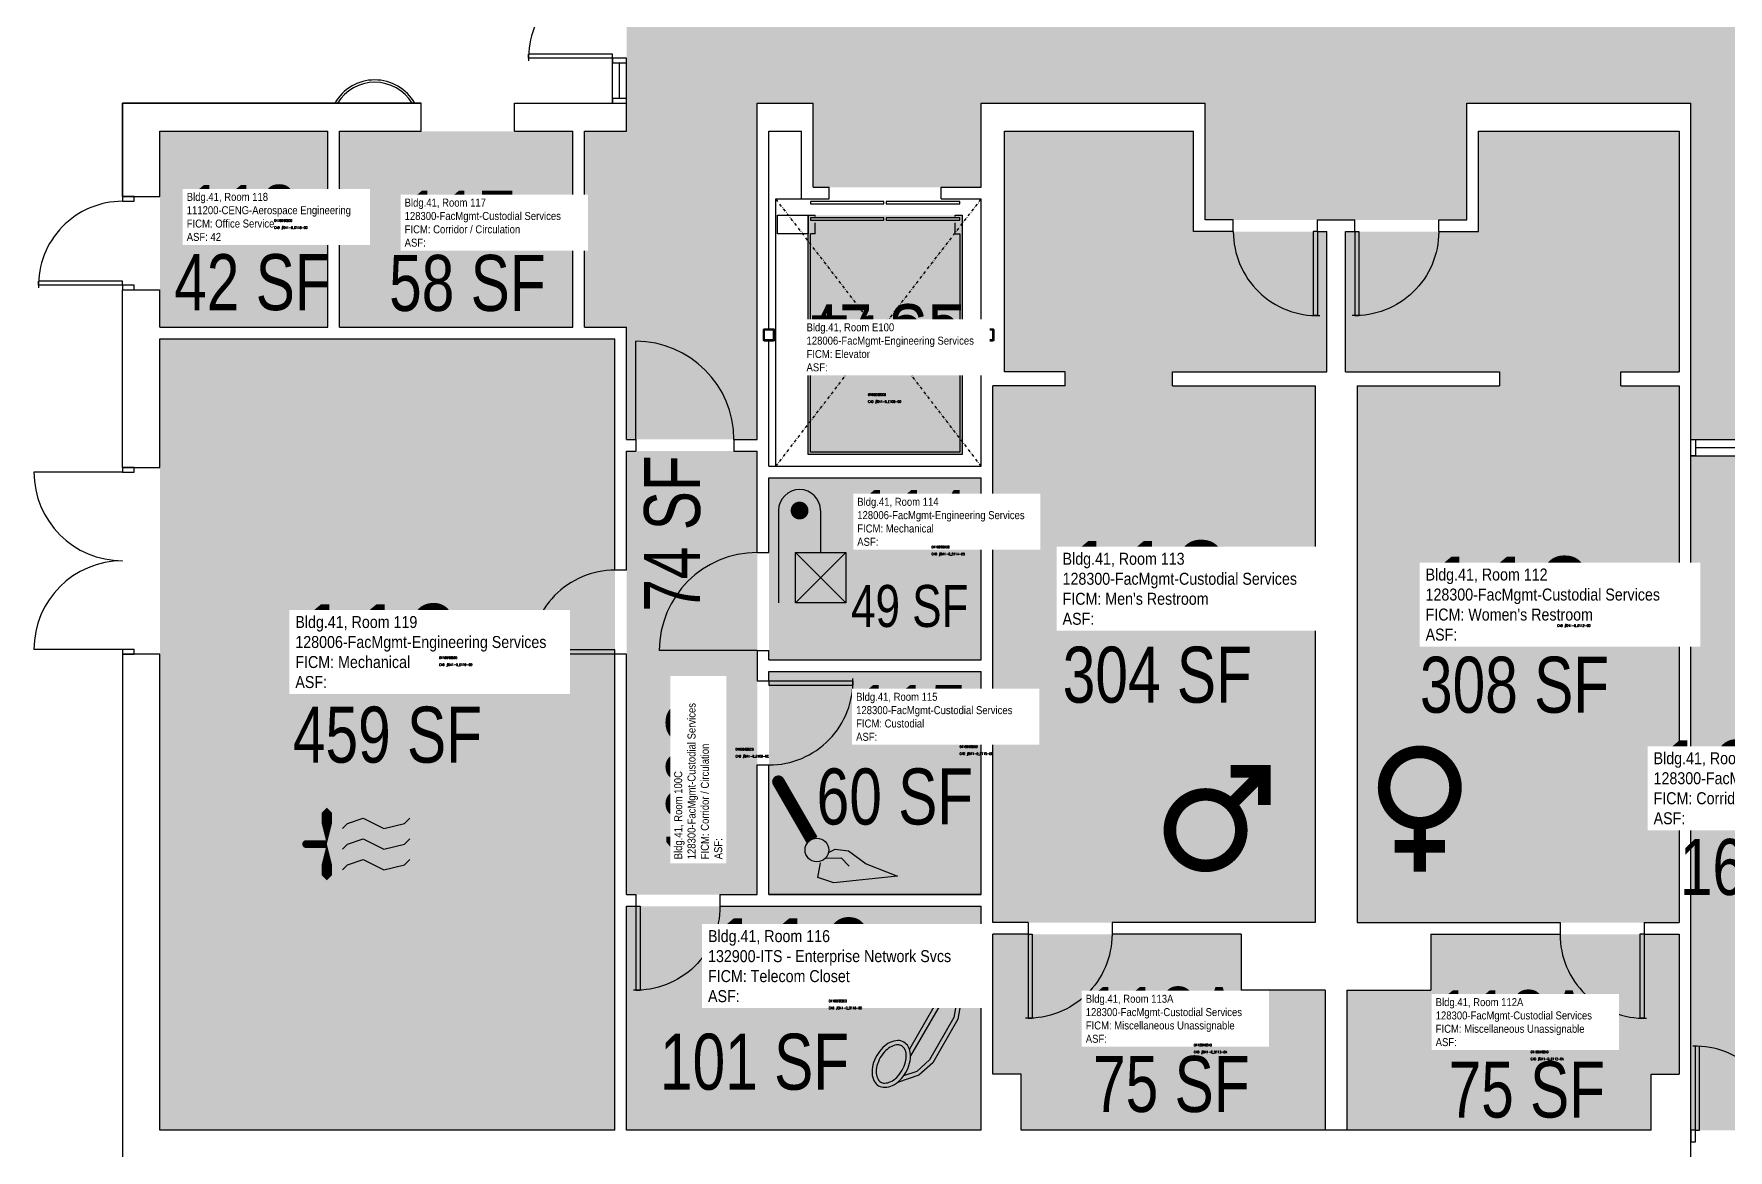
# Model space of a CAD drawing. Header units: inches. Extents: x -3087 to 2347, y -254 to 3466.
# Drawn here: x -2438 to -1712, y 2596 to 3074 of the extents above; entities that cross this region are included whole.
import ezdxf
from ezdxf.enums import TextEntityAlignment as Align

# ---------------------------------------------------------------- set-up
doc = ezdxf.new("R2010")
doc.units = ezdxf.units.IN
doc.header["$LTSCALE"] = 10
doc.header["$MEASUREMENT"] = 0
doc.linetypes.add('DASHDOT2', pattern=[0.5, 0.25, -0.125, 0, -0.125])
doc.layers.get('0').update_dxf_attribs({"linetype": 'CONTINUOUS'})
for name, color, linetype in [('A-DOOR', 2, 'CONTINUOUS'), ('A-FLOR', 3, 'CONTINUOUS'), ('A-GLAZ', 1, 'CONTINUOUS'), ('A-GLAZ-SILL', 2, 'CONTINUOUS'), ('A-IDEN-CNUM', 7, 'CONTINUOUS'), ('A-IDEN-ICON', 4, 'CONTINUOUS'), ('A-IDEN-RNUM', 7, 'CONTINUOUS'), ('A-IDEN-SNUM', 4, 'CONTINUOUS'), ('A-IDEN-VNUM', 4, 'CONTINUOUS'), ('A-WALL', 5, 'CONTINUOUS'), ('AREA-TEXT', 3, 'CONTINUOUS'), ('Rooms-Category-Color', 7, 'CONTINUOUS'), ('Rooms-College-Color', 7, 'CONTINUOUS'), ('Rooms-Department-Color', 7, 'CONTINUOUS'), ('Rooms-Division-Color', 7, 'CONTINUOUS'), ('Rooms-Information', 7, 'CONTINUOUS')]:
    doc.layers.add(name, color=color, linetype=linetype)
doc.styles.add('AREA', font='arial.ttf', dxfattribs={"height": 24})
doc.styles.add('ROOMSNUMBER', font='TXT.SHX', dxfattribs={"height": 1})
doc.styles.add('ROOMVNUMBER', font='arial.ttf', dxfattribs={"width": 0.85, "height": 30})

# ---------------------------------------------------------------- blocks, each defined once
blk = doc.blocks.new('CPWOMEN')
at = {"const_width": 0.015}
blk.add_lwpolyline([(-0.0375, 0, 1), (0.0475, 0, 1)], format="xyb", close=True, dxfattribs=at)
for points in [[(0.005, -0.04), (0.005, -0.1)], [(-0.025, -0.07), (0.035, -0.07)]]:
    blk.add_lwpolyline(points, dxfattribs=at)
blk = doc.blocks.new('CPMEN')
at = {"const_width": 0.015}
for points in [[(0.055, 0.01), (0.055, 0.05), (0.015, 0.05)], [(0.0151, 0.0101), (0.055, 0.05)]]:
    blk.add_lwpolyline(points, dxfattribs=at)
blk.add_lwpolyline([(-0.0575, -0.02, 1), (0.0275, -0.02, 1)], format="xyb", close=True, dxfattribs=at)
blk = doc.blocks.new('CPCUST')
for p, q in [((0.0297, -0.0341), (0.0376, -0.0302)), ((0.0376, -0.0302), (0.0533, -0.0324)), ((0.0533, -0.0324), (0.0745, -0.0479)), ((0.0171, -0.0639), (0.02, -0.0466)), ((0.0262, -0.0408), (0.0446, -0.0406)), ((0.0446, -0.0406), (0.0543, -0.0505)), ((0.0745, -0.0479), (0.1117, -0.0625)), ((0.0358, -0.0705), (0.0171, -0.0639)), ((0.1117, -0.0625), (0.0358, -0.0705))]:
    blk.add_line(p, q)
at = {"const_width": 0.015}
blk.add_lwpolyline([(-0.03, 0.05), (0.01, -0.0193)], dxfattribs=at)
at = {"const_width": 0.0075}
blk.add_lwpolyline([(-0.0332, 0.0481, 1), (-0.0268, 0.0519, 1)], format="xyb", close=True, dxfattribs=at)
blk.add_circle((0.0158, -0.0313), 0.0141)
blk = doc.blocks.new('CPPHONE')
for p, q in [((0.0096, 0.0252), (-0.0196, -0.0252)), ((0.0169, 0.0279), (-0.0182, -0.0329))]:
    blk.add_line(p, q)
for points in [[(0.0288, 0.0786, 0.139889), (0.0216, 0.0804, 0.107118), (0.0122, 0.0781, 0.079812), (0.0039, 0.0722, 0.067459), (-0.0035, 0.0626, 0.067459), (-0.008, 0.0515, 0.079812), (-0.009, 0.0413, 0.107118), (-0.0064, 0.032, 0.139889), (-0.0012, 0.0267, 0.139889), (0.0061, 0.0248, 0.107118), (0.0155, 0.0272, 0.079812), (0.0238, 0.0331, 0.067459), (0.0312, 0.0426, 0.067459), (0.0357, 0.0538, 0.079812), (0.0367, 0.0639, 0.107118), (0.034, 0.0732, 0.139889)], [(0.0263, 0.0743, 0.139889), (0.0218, 0.0754, 0.107118), (0.0144, 0.0736, 0.079812), (0.0074, 0.0686, 0.067459), (0.0008, 0.0601, 0.067459), (-0.0032, 0.0502, 0.079812), (-0.004, 0.0417, 0.107118), (-0.0019, 0.0344, 0.139889), (0.0013, 0.031, 0.139889), (0.0059, 0.0298, 0.107118), (0.0133, 0.0317, 0.079812), (0.0203, 0.0367, 0.067459), (0.0268, 0.0451, 0.067459), (0.0309, 0.055, 0.079812), (0.0317, 0.0636, 0.107118), (0.0296, 0.0709, 0.139889)], [(-0.0262, -0.0167, 0.139889), (-0.0334, -0.0148, 0.107118), (-0.0428, -0.0172, 0.079812), (-0.0511, -0.0231, 0.067459), (-0.0585, -0.0326, 0.067459), (-0.063, -0.0438, 0.079812), (-0.064, -0.0539, 0.107118), (-0.0614, -0.0632, 0.139889), (-0.0562, -0.0686, 0.139889), (-0.0489, -0.0704, 0.107118), (-0.0395, -0.0681, 0.079812), (-0.0312, -0.0622, 0.067459), (-0.0238, -0.0526, 0.067459), (-0.0193, -0.0415, 0.079812), (-0.0183, -0.0313, 0.107118), (-0.021, -0.022, 0.139889)], [(-0.0287, -0.021, 0.139889), (-0.0332, -0.0198, 0.107118), (-0.0406, -0.0217, 0.079812), (-0.0476, -0.0267, 0.067459), (-0.0542, -0.0351, 0.067459), (-0.0582, -0.045, 0.079812), (-0.059, -0.0536, 0.107118), (-0.0569, -0.0609, 0.139889), (-0.0537, -0.0643, 0.139889), (-0.0491, -0.0654, 0.107118), (-0.0417, -0.0636, 0.079812), (-0.0347, -0.0586, 0.067459), (-0.0282, -0.0501, 0.067459), (-0.0241, -0.0402, 0.079812), (-0.0233, -0.0317, 0.107118), (-0.0254, -0.0244, 0.139889)]]:
    blk.add_lwpolyline(points, format="xyb", close=True)
for points in [[(0.0364, 0.0572), (0.0417, 0.0308), (0.0382, 0.0108), (0.0082, -0.0411), (-0.0083, -0.0558), (-0.0338, -0.0645)], [(0.0334, 0.047), (0.0366, 0.0307), (0.0334, 0.0126), (0.0043, -0.0379), (-0.0109, -0.0514), (-0.0265, -0.0567)]]:
    blk.add_lwpolyline(points)
blk = doc.blocks.new('CPMECH')
for p, q in [((0.005, 0.025), (0.015, 0.035)), ((0.015, 0.035), (0.045, 0.045)), ((0.045, 0.045), (0.085, 0.025)), ((0.085, 0.025), (0.125, 0.035)), ((0.125, 0.035), (0.135, 0.045)), ((0.015, -0.005), (0.045, 0.005)), ((0.045, 0.005), (0.085, -0.015)), ((0.125, -0.005), (0.135, 0.005)), ((0.005, -0.015), (0.015, -0.005)), ((0.085, -0.015), (0.125, -0.005)), ((0.005, -0.055), (0.015, -0.045)), ((0.015, -0.045), (0.045, -0.035)), ((0.045, -0.035), (0.085, -0.055)), ((0.085, -0.055), (0.125, -0.045)), ((0.125, -0.045), (0.135, -0.035))]:
    blk.add_line(p, q)
for points in [[(-0.025, -0.005, 0, 0.02, 0), (-0.025, 0.035, 0.02, 0.02, 0), (-0.025, 0.055, 0.02, 0, 0), (-0.025, 0.065, 0, 0, 0)], [(-0.025, -0.005, 0, 0.02, 0), (-0.025, -0.045, 0.02, 0.02, 0), (-0.025, -0.065, 0.02, 0, 0), (-0.025, -0.075, 0, 0, 0)]]:
    blk.add_lwpolyline(points, format="xyseb")
at = {"const_width": 0.0075}
blk.add_lwpolyline([(-0.0682, -0.0069, 1), (-0.0618, -0.0031, 1)], format="xyb", close=True, dxfattribs=at)
at = {"const_width": 0.015}
blk.add_lwpolyline([(-0.025, -0.005), (-0.065, -0.005)], dxfattribs=at)
blk = doc.blocks.new('CPELEV')
at = {"color": 0, "linetype": 'ByBlock'}
for p, q in [((-0.035, 0.03), (-0.035, -0.08)), ((0.015, 0.03), (0.015, -0.02)), ((-0.015, -0.08), (-0.015, -0.02)), ((-0.015, -0.02), (0.045, -0.02)), ((-0.015, -0.08), (0.045, -0.02)), ((0.045, -0.08), (-0.015, -0.02)), ((0.045, -0.02), (0.045, -0.08)), ((0.045, -0.08), (-0.015, -0.08))]:
    blk.add_line(p, q, dxfattribs=at)
at = {"color": 0, "linetype": 'ByBlock', "const_width": 0.0106}
blk.add_lwpolyline([(-0.0153, 0.03, 1), (-0.0047, 0.03, 1)], format="xyb", close=True, dxfattribs=at)
at = {"color": 0, "linetype": 'ByBlock'}
blk.add_arc((-0.01, 0.03), 0.025, 0, 180, dxfattribs=at)

msp = doc.modelspace()

# ---------------------------------------------------------------- hatches: boundary and pattern name
at = {"layer": 'Rooms-Category-Color', "true_color": 0xadadad}
h = msp.add_hatch(color=253, dxfattribs=at)
edge = h.paths.add_edge_path()
edge.add_arc((-1655.29, 10436.7), 7302.78, 270.597753, 281.783161)
edge.add_line((-164, 3287.81), (-164, 3225.16))
edge.add_line((-164, 3225.16), (-447.59, 3178.78))
edge.add_line((-447.59, 3178.78), (-445.71, 3166.93))
edge.add_line((-445.71, 3166.93), (-439.78, 3167.87))
edge.add_line((-439.78, 3167.87), (-430.36, 3108.62))
edge.add_line((-430.36, 3108.62), (-376, 3117.22))
edge.add_line((-376, 3117.22), (-376, 3044))
edge.add_line((-376, 3044), (-896, 3044))
edge.add_line((-896, 3044), (-898, 2907))
edge.add_line((-898, 2907), (-968, 2900))
edge.add_line((-968, 2900), (-968, 3044))
edge.add_line((-968, 3044), (-1656, 3044))
edge.add_line((-1656, 3044), (-1656, 2900))
edge.add_line((-1656, 2900), (-1728, 2900))
edge.add_line((-1728, 2900), (-1728, 3044))
edge.add_line((-1728, 3044), (-1824, 3044))
edge.add_line((-1824, 3044), (-1824, 2994))
edge.add_line((-1824, 2994), (-1936, 2994))
edge.add_line((-1936, 2994), (-1936, 3044))
edge.add_line((-1936, 3044), (-2032, 3044))
edge.add_line((-2032, 3044), (-2032, 3008))
edge.add_line((-2032, 3008), (-2104, 3008))
edge.add_line((-2104, 3008), (-2104, 3044))
edge.add_line((-2104, 3044), (-2128, 3044))
edge.add_line((-2128, 3044), (-2128, 2900))
edge.add_line((-2128, 2900), (-2184, 2900))
edge.add_line((-2184, 2900), (-2184, 2948))
edge.add_line((-2184, 2948), (-2202, 2948))
edge.add_line((-2202, 2948), (-2202, 3032))
edge.add_line((-2202, 3032), (-2184, 3032))
edge.add_line((-2184, 3032), (-2184, 3044))
edge.add_line((-2184, 3044), (-2184, 3153.94))
edge.add_arc((-1648, 10345.98), 7211.99, 265.737819, 269.04686)
edge.add_arc((-1648, 10346.24), 7212.25, 269.04686, 270.547321)
at = {"layer": 'Rooms-Category-Color', "true_color": 0xfa9ba3}
msp.add_hatch(color=241, dxfattribs=at).paths.add_polyline_path([(-2384, 3032), (-2384, 2948), (-2312, 2948), (-2312, 3032)])
at = {"layer": 'Rooms-Category-Color', "true_color": 0xadadad}
for points in [[(-2307, 3032), (-2207, 3032), (-2207, 2948), (-2307, 2948)], [(-1888.99, 2693), (-2027, 2693), (-2027, 2923), (-1996, 2923), (-1996, 2929), (-2022, 2929), (-2022, 3032), (-1941, 3032), (-1941, 2989), (-1884, 2989), (-1884, 2929), (-1950, 2929), (-1950, 2923), (-1888.99, 2923)], [(-1871, 2693), (-1733, 2693), (-1733, 2923), (-1757.99, 2923), (-1757.99, 2929), (-1733, 2929), (-1733, 3032), (-1819, 3032), (-1819, 2989), (-1876, 2989), (-1876, 2929), (-1810, 2929), (-1810, 2923), (-1871, 2923)], [(-2106.25, 2893.5), (-2106.25, 2996), (-2040.25, 2996), (-2040.25, 2893.5)], [(-2384, 2943), (-2189, 2943), (-2189, 2604), (-2384, 2604)], [(-2184, 2895), (-2128, 2895), (-2128, 2705), (-2184, 2705)], [(-1728, 2893), (-1656, 2893), (-1656, 2664), (-1616, 2664), (-1616, 2604), (-1728, 2604)], [(-2123, 2883.5), (-2123, 2805.5), (-2032, 2805.5), (-2032, 2883.5)], [(-2123, 2800.5), (-2032, 2800.5), (-2032, 2705), (-2123, 2705)], [(-2184, 2700), (-2184, 2604), (-2032, 2604), (-2032, 2700)], [(-2027, 2688), (-2027, 2628), (-2014.99, 2628), (-2014.99, 2604), (-1884.62, 2604), (-1884.62, 2664), (-1920.62, 2664), (-1920.62, 2688)], [(-1839.37, 2688), (-1839.37, 2664), (-1875.37, 2664), (-1875.37, 2604), (-1745, 2604), (-1745, 2628), (-1733, 2628), (-1733, 2688)]]:
    msp.add_hatch(color=253, dxfattribs=at).paths.add_polyline_path(points)
at = {"layer": 'Rooms-College-Color', "true_color": 0xadadad}
h = msp.add_hatch(color=253, dxfattribs=at)
edge = h.paths.add_edge_path()
edge.add_arc((-1655.29, 10436.7), 7302.78, 270.597753, 281.783161)
edge.add_line((-164, 3287.81), (-164, 3225.16))
edge.add_line((-164, 3225.16), (-447.59, 3178.78))
edge.add_line((-447.59, 3178.78), (-445.71, 3166.93))
edge.add_line((-445.71, 3166.93), (-439.78, 3167.87))
edge.add_line((-439.78, 3167.87), (-430.36, 3108.62))
edge.add_line((-430.36, 3108.62), (-376, 3117.22))
edge.add_line((-376, 3117.22), (-376, 3044))
edge.add_line((-376, 3044), (-896, 3044))
edge.add_line((-896, 3044), (-898, 2907))
edge.add_line((-898, 2907), (-968, 2900))
edge.add_line((-968, 2900), (-968, 3044))
edge.add_line((-968, 3044), (-1656, 3044))
edge.add_line((-1656, 3044), (-1656, 2900))
edge.add_line((-1656, 2900), (-1728, 2900))
edge.add_line((-1728, 2900), (-1728, 3044))
edge.add_line((-1728, 3044), (-1824, 3044))
edge.add_line((-1824, 3044), (-1824, 2994))
edge.add_line((-1824, 2994), (-1936, 2994))
edge.add_line((-1936, 2994), (-1936, 3044))
edge.add_line((-1936, 3044), (-2032, 3044))
edge.add_line((-2032, 3044), (-2032, 3008))
edge.add_line((-2032, 3008), (-2104, 3008))
edge.add_line((-2104, 3008), (-2104, 3044))
edge.add_line((-2104, 3044), (-2128, 3044))
edge.add_line((-2128, 3044), (-2128, 2900))
edge.add_line((-2128, 2900), (-2184, 2900))
edge.add_line((-2184, 2900), (-2184, 2948))
edge.add_line((-2184, 2948), (-2202, 2948))
edge.add_line((-2202, 2948), (-2202, 3032))
edge.add_line((-2202, 3032), (-2184, 3032))
edge.add_line((-2184, 3032), (-2184, 3044))
edge.add_line((-2184, 3044), (-2184, 3153.94))
edge.add_arc((-1648, 10345.98), 7211.99, 265.737819, 269.04686)
edge.add_arc((-1648, 10346.24), 7212.25, 269.04686, 270.547321)
at = {"layer": 'Rooms-College-Color', "true_color": 0x99d7b2}
msp.add_hatch(color=253, dxfattribs=at).paths.add_polyline_path([(-2384, 3032), (-2384, 2948), (-2312, 2948), (-2312, 3032)])
at = {"layer": 'Rooms-College-Color', "true_color": 0xadadad}
for points in [[(-2307, 3032), (-2207, 3032), (-2207, 2948), (-2307, 2948)], [(-1888.99, 2693), (-2027, 2693), (-2027, 2923), (-1996, 2923), (-1996, 2929), (-2022, 2929), (-2022, 3032), (-1941, 3032), (-1941, 2989), (-1884, 2989), (-1884, 2929), (-1950, 2929), (-1950, 2923), (-1888.99, 2923)], [(-1871, 2693), (-1733, 2693), (-1733, 2923), (-1757.99, 2923), (-1757.99, 2929), (-1733, 2929), (-1733, 3032), (-1819, 3032), (-1819, 2989), (-1876, 2989), (-1876, 2929), (-1810, 2929), (-1810, 2923), (-1871, 2923)], [(-2106.25, 2893.5), (-2106.25, 2996), (-2040.25, 2996), (-2040.25, 2893.5)], [(-2384, 2943), (-2189, 2943), (-2189, 2604), (-2384, 2604)], [(-2184, 2895), (-2128, 2895), (-2128, 2705), (-2184, 2705)], [(-1728, 2893), (-1656, 2893), (-1656, 2664), (-1616, 2664), (-1616, 2604), (-1728, 2604)], [(-2123, 2883.5), (-2123, 2805.5), (-2032, 2805.5), (-2032, 2883.5)], [(-2123, 2800.5), (-2032, 2800.5), (-2032, 2705), (-2123, 2705)], [(-2184, 2700), (-2184, 2604), (-2032, 2604), (-2032, 2700)], [(-2027, 2688), (-2027, 2628), (-2014.99, 2628), (-2014.99, 2604), (-1884.62, 2604), (-1884.62, 2664), (-1920.62, 2664), (-1920.62, 2688)], [(-1839.37, 2688), (-1839.37, 2664), (-1875.37, 2664), (-1875.37, 2604), (-1745, 2604), (-1745, 2628), (-1733, 2628), (-1733, 2688)]]:
    msp.add_hatch(color=253, dxfattribs=at).paths.add_polyline_path(points)
at = {"layer": 'Rooms-Department-Color', "true_color": 0xacacac}
h = msp.add_hatch(color=253, dxfattribs=at)
edge = h.paths.add_edge_path()
edge.add_arc((-1655.29, 10436.7), 7302.78, 270.597753, 281.783161)
edge.add_line((-164, 3287.81), (-164, 3225.16))
edge.add_line((-164, 3225.16), (-447.59, 3178.78))
edge.add_line((-447.59, 3178.78), (-445.71, 3166.93))
edge.add_line((-445.71, 3166.93), (-439.78, 3167.87))
edge.add_line((-439.78, 3167.87), (-430.36, 3108.62))
edge.add_line((-430.36, 3108.62), (-376, 3117.22))
edge.add_line((-376, 3117.22), (-376, 3044))
edge.add_line((-376, 3044), (-896, 3044))
edge.add_line((-896, 3044), (-898, 2907))
edge.add_line((-898, 2907), (-968, 2900))
edge.add_line((-968, 2900), (-968, 3044))
edge.add_line((-968, 3044), (-1656, 3044))
edge.add_line((-1656, 3044), (-1656, 2900))
edge.add_line((-1656, 2900), (-1728, 2900))
edge.add_line((-1728, 2900), (-1728, 3044))
edge.add_line((-1728, 3044), (-1824, 3044))
edge.add_line((-1824, 3044), (-1824, 2994))
edge.add_line((-1824, 2994), (-1936, 2994))
edge.add_line((-1936, 2994), (-1936, 3044))
edge.add_line((-1936, 3044), (-2032, 3044))
edge.add_line((-2032, 3044), (-2032, 3008))
edge.add_line((-2032, 3008), (-2104, 3008))
edge.add_line((-2104, 3008), (-2104, 3044))
edge.add_line((-2104, 3044), (-2128, 3044))
edge.add_line((-2128, 3044), (-2128, 2900))
edge.add_line((-2128, 2900), (-2184, 2900))
edge.add_line((-2184, 2900), (-2184, 2948))
edge.add_line((-2184, 2948), (-2202, 2948))
edge.add_line((-2202, 2948), (-2202, 3032))
edge.add_line((-2202, 3032), (-2184, 3032))
edge.add_line((-2184, 3032), (-2184, 3044))
edge.add_line((-2184, 3044), (-2184, 3153.94))
edge.add_arc((-1648, 10345.98), 7211.99, 265.737819, 269.04686)
edge.add_arc((-1648, 10346.24), 7212.25, 269.04686, 270.547321)
at = {"layer": 'Rooms-Department-Color', "true_color": 0x99d7b2}
msp.add_hatch(color=253, dxfattribs=at).paths.add_polyline_path([(-2384, 3032), (-2384, 2948), (-2312, 2948), (-2312, 3032)])
at = {"layer": 'Rooms-Department-Color', "true_color": 0xacacac}
for points in [[(-2307, 3032), (-2207, 3032), (-2207, 2948), (-2307, 2948)], [(-1888.99, 2693), (-2027, 2693), (-2027, 2923), (-1996, 2923), (-1996, 2929), (-2022, 2929), (-2022, 3032), (-1941, 3032), (-1941, 2989), (-1884, 2989), (-1884, 2929), (-1950, 2929), (-1950, 2923), (-1888.99, 2923)], [(-1871, 2693), (-1733, 2693), (-1733, 2923), (-1757.99, 2923), (-1757.99, 2929), (-1733, 2929), (-1733, 3032), (-1819, 3032), (-1819, 2989), (-1876, 2989), (-1876, 2929), (-1810, 2929), (-1810, 2923), (-1871, 2923)], [(-2106.25, 2893.5), (-2106.25, 2996), (-2040.25, 2996), (-2040.25, 2893.5)], [(-2384, 2943), (-2189, 2943), (-2189, 2604), (-2384, 2604)], [(-2184, 2895), (-2128, 2895), (-2128, 2705), (-2184, 2705)], [(-1728, 2893), (-1656, 2893), (-1656, 2664), (-1616, 2664), (-1616, 2604), (-1728, 2604)], [(-2123, 2883.5), (-2123, 2805.5), (-2032, 2805.5), (-2032, 2883.5)], [(-2123, 2800.5), (-2032, 2800.5), (-2032, 2705), (-2123, 2705)], [(-2184, 2700), (-2184, 2604), (-2032, 2604), (-2032, 2700)], [(-2027, 2688), (-2027, 2628), (-2014.99, 2628), (-2014.99, 2604), (-1884.62, 2604), (-1884.62, 2664), (-1920.62, 2664), (-1920.62, 2688)], [(-1839.37, 2688), (-1839.37, 2664), (-1875.37, 2664), (-1875.37, 2604), (-1745, 2604), (-1745, 2628), (-1733, 2628), (-1733, 2688)]]:
    msp.add_hatch(color=253, dxfattribs=at).paths.add_polyline_path(points)
at = {"layer": 'Rooms-Division-Color', "true_color": 0xadadad}
h = msp.add_hatch(color=253, dxfattribs=at)
edge = h.paths.add_edge_path()
edge.add_arc((-1655.29, 10436.7), 7302.78, 270.597753, 281.783161)
edge.add_line((-164, 3287.81), (-164, 3225.16))
edge.add_line((-164, 3225.16), (-447.59, 3178.78))
edge.add_line((-447.59, 3178.78), (-445.71, 3166.93))
edge.add_line((-445.71, 3166.93), (-439.78, 3167.87))
edge.add_line((-439.78, 3167.87), (-430.36, 3108.62))
edge.add_line((-430.36, 3108.62), (-376, 3117.22))
edge.add_line((-376, 3117.22), (-376, 3044))
edge.add_line((-376, 3044), (-896, 3044))
edge.add_line((-896, 3044), (-898, 2907))
edge.add_line((-898, 2907), (-968, 2900))
edge.add_line((-968, 2900), (-968, 3044))
edge.add_line((-968, 3044), (-1656, 3044))
edge.add_line((-1656, 3044), (-1656, 2900))
edge.add_line((-1656, 2900), (-1728, 2900))
edge.add_line((-1728, 2900), (-1728, 3044))
edge.add_line((-1728, 3044), (-1824, 3044))
edge.add_line((-1824, 3044), (-1824, 2994))
edge.add_line((-1824, 2994), (-1936, 2994))
edge.add_line((-1936, 2994), (-1936, 3044))
edge.add_line((-1936, 3044), (-2032, 3044))
edge.add_line((-2032, 3044), (-2032, 3008))
edge.add_line((-2032, 3008), (-2104, 3008))
edge.add_line((-2104, 3008), (-2104, 3044))
edge.add_line((-2104, 3044), (-2128, 3044))
edge.add_line((-2128, 3044), (-2128, 2900))
edge.add_line((-2128, 2900), (-2184, 2900))
edge.add_line((-2184, 2900), (-2184, 2948))
edge.add_line((-2184, 2948), (-2202, 2948))
edge.add_line((-2202, 2948), (-2202, 3032))
edge.add_line((-2202, 3032), (-2184, 3032))
edge.add_line((-2184, 3032), (-2184, 3044))
edge.add_line((-2184, 3044), (-2184, 3153.94))
edge.add_arc((-1648, 10345.98), 7211.99, 265.737819, 269.04686)
edge.add_arc((-1648, 10346.24), 7212.25, 269.04686, 270.547321)
at = {"layer": 'Rooms-Division-Color', "true_color": 0x99d7b2}
msp.add_hatch(color=253, dxfattribs=at).paths.add_polyline_path([(-2384, 3032), (-2384, 2948), (-2312, 2948), (-2312, 3032)])
at = {"layer": 'Rooms-Division-Color', "true_color": 0xadadad}
for points in [[(-2307, 3032), (-2207, 3032), (-2207, 2948), (-2307, 2948)], [(-1888.99, 2693), (-2027, 2693), (-2027, 2923), (-1996, 2923), (-1996, 2929), (-2022, 2929), (-2022, 3032), (-1941, 3032), (-1941, 2989), (-1884, 2989), (-1884, 2929), (-1950, 2929), (-1950, 2923), (-1888.99, 2923)], [(-1871, 2693), (-1733, 2693), (-1733, 2923), (-1757.99, 2923), (-1757.99, 2929), (-1733, 2929), (-1733, 3032), (-1819, 3032), (-1819, 2989), (-1876, 2989), (-1876, 2929), (-1810, 2929), (-1810, 2923), (-1871, 2923)], [(-2106.25, 2893.5), (-2106.25, 2996), (-2040.25, 2996), (-2040.25, 2893.5)], [(-2384, 2943), (-2189, 2943), (-2189, 2604), (-2384, 2604)], [(-2184, 2895), (-2128, 2895), (-2128, 2705), (-2184, 2705)], [(-1728, 2893), (-1656, 2893), (-1656, 2664), (-1616, 2664), (-1616, 2604), (-1728, 2604)], [(-2123, 2883.5), (-2123, 2805.5), (-2032, 2805.5), (-2032, 2883.5)], [(-2123, 2800.5), (-2032, 2800.5), (-2032, 2705), (-2123, 2705)], [(-2184, 2700), (-2184, 2604), (-2032, 2604), (-2032, 2700)], [(-2027, 2688), (-2027, 2628), (-2014.99, 2628), (-2014.99, 2604), (-1884.62, 2604), (-1884.62, 2664), (-1920.62, 2664), (-1920.62, 2688)], [(-1839.37, 2688), (-1839.37, 2664), (-1875.37, 2664), (-1875.37, 2604), (-1745, 2604), (-1745, 2628), (-1733, 2628), (-1733, 2688)]]:
    msp.add_hatch(color=253, dxfattribs=at).paths.add_polyline_path(points)

# ---------------------------------------------------------------- linework, layer by layer
at = {"layer": 'A-DOOR'}
for p, q in [((-2190, 3065.07), (-2226, 3065.07)), ((-2226, 3063.27), (-2226, 3065.07)), ((-2190, 3063.27), (-2190, 3065.07)), ((-2190, 3063.27), (-2226, 3063.27)), ((-1888, 2989), (-1889.8, 2989)), ((-1889.8, 2989), (-1889.8, 2953)), ((-1888, 2989), (-1888, 2953)), ((-1872, 2989), (-1872, 2953)), ((-1872, 2989), (-1870.2, 2989)), ((-1870.2, 2989), (-1870.2, 2953)), ((-2400, 2967.8), (-2436, 2967.8)), ((-2436, 2966), (-2436, 2967.8)), ((-2400, 2966), (-2436, 2966)), ((-2400, 2966), (-2400, 2967.8)), ((-1888, 2953), (-1889.8, 2953)), ((-1872, 2953), (-1870.2, 2953)), ((-2189, 2809.8), (-2225, 2809.8)), ((-2225, 2808), (-2225, 2809.8)), ((-2189, 2808), (-2189, 2809.8)), ((-2189, 2808), (-2225, 2808)), ((-2123, 2796.5), (-2087, 2796.5)), ((-2123, 2796.5), (-2123, 2794.7)), ((-2087, 2796.5), (-2087, 2794.7)), ((-2123, 2794.7), (-2087, 2794.7)), ((-2180, 2700), (-2180, 2664)), ((-2180, 2700), (-2178.2, 2700)), ((-2178.2, 2700), (-2178.2, 2664)), ((-2011.99, 2688), (-2011.99, 2652)), ((-2011.99, 2688), (-2010.19, 2688)), ((-2010.19, 2688), (-2010.19, 2652)), ((-1748, 2688), (-1749.8, 2688)), ((-1749.8, 2688), (-1749.8, 2652)), ((-1748, 2688), (-1748, 2652)), ((-2180, 2664), (-2178.2, 2664)), ((-2011.99, 2652), (-2010.19, 2652)), ((-1748, 2652), (-1749.8, 2652)), ((-1726, 2604), (-1726, 2640)), ((-1724.2, 2604), (-1724.2, 2640)), ((-1726, 2604), (-1724.2, 2604))]:
    msp.add_line(p, q, dxfattribs=at)
at = {"layer": 'A-DOOR', "ltscale": 0.5}
for p, q in [((-2180, 2900), (-2180, 2942)), ((-2400, 2886), (-2438, 2886)), ((-2400, 2810), (-2438, 2810)), ((-2128, 2809.5), (-2170, 2809.5))]:
    msp.add_line(p, q, dxfattribs=at)
for points in [[(-2400, 3002), (-2395, 3002), (-2395, 3004), (-2400, 3004)], [(-2400, 2964), (-2395, 2964), (-2395, 2966), (-2400, 2966)], [(-2400, 2886), (-2395, 2886), (-2395, 2888), (-2400, 2888)], [(-2400, 2808), (-2395, 2808), (-2395, 2810), (-2400, 2810)]]:
    msp.add_lwpolyline(points, close=True, dxfattribs=at)
at = {"layer": 'A-DOOR'}
msp.add_lwpolyline([(-1728, 2599), (-1726, 2599), (-1726, 2604), (-1728, 2604)], close=True, dxfattribs=at)
at = {"layer": 'A-DOOR', "ltscale": 0.5}
for centre, radius, start, end in [((-2180, 2900), 42, 0, 90), ((-2400, 2886), 38, 180, 270), ((-2400, 2810), 38, 90, 180), ((-2128, 2809.5), 42, 90, 180)]:
    msp.add_arc(centre, radius, start, end, dxfattribs=at)
at = {"layer": 'A-DOOR'}
for centre, major_axis, start_param, end_param in [((-2190, 3063.27), (25.46, 25.46), 0.785398, 2.385987), ((-2400, 2966), (25.46, 25.46), 0.785398, 2.385987), ((-1888, 2989), (-25.46, 25.46), 0.785398, 2.385987), ((-2189, 2808), (25.46, 25.46), 0.785398, 2.385987), ((-2123, 2796.5), (25.46, 25.46), 3.926991, 5.52758), ((-1748, 2688), (-25.46, 25.46), 0.785398, 2.385987), ((-1726, 2604), (30.06, 19.8), 5.700734, 7.301323)]:
    msp.add_ellipse(centre, major_axis=major_axis, ratio=1, start_param=start_param, end_param=end_param, dxfattribs=at)
at = {"layer": 'A-DOOR', "extrusion": (0, 0, -1)}
for centre in [(-1872, 2989), (-2180, 2700), (-2011.99, 2688)]:
    msp.add_ellipse(centre, major_axis=(25.46, 25.46), ratio=1, start_param=0.785398, end_param=2.385987, dxfattribs=at)
at = {"layer": 'A-FLOR'}
for p, q in [((-2104, 3008), (-2097.25, 3008)), ((-2109, 3003), (-2097.25, 3003))]:
    msp.add_line(p, q, dxfattribs=at)
at = {"layer": 'A-FLOR', "linetype": 'Continuous'}
for p, q in [((-2097.25, 3003), (-2097.25, 3008)), ((-2049.25, 3003), (-2049.25, 3008))]:
    msp.add_line(p, q, dxfattribs=at)
at = {"layer": 'A-FLOR', "ltscale": 0.5}
for p, q in [((-2120, 2888.5), (-2120, 3003)), ((-2120, 3003), (-2109, 3003)), ((-2106.25, 2893.5), (-2106.25, 2996)), ((-2106.25, 2893.5), (-2106.25, 2996)), ((-2106.25, 2996), (-2103.25, 2996)), ((-2106.25, 2996), (-2103.25, 2996)), ((-2103.25, 2995.44), (-2103.25, 2996)), ((-2103.25, 2995.44), (-2103.25, 2996)), ((-2103.25, 2988), (-2103.25, 2992.82)), ((-2103.25, 2988), (-2103.25, 2992.82)), ((-2043.25, 2996), (-2040.25, 2996)), ((-2043.25, 2996), (-2040.25, 2996)), ((-2043.25, 2995.44), (-2043.25, 2996)), ((-2043.25, 2995.44), (-2043.25, 2996)), ((-2043.25, 2988), (-2043.25, 2992.82)), ((-2043.25, 2988), (-2043.25, 2992.82)), ((-2040.25, 2996), (-2040.25, 2893.5)), ((-2040.25, 2996), (-2040.25, 2893.5)), ((-2105.25, 2894.5), (-2105.25, 2988)), ((-2105.25, 2894.5), (-2105.25, 2988)), ((-2103.25, 2988), (-2105.25, 2988)), ((-2103.25, 2988), (-2105.25, 2988)), ((-2043.25, 2988), (-2041.25, 2988)), ((-2041.25, 2988), (-2041.25, 2894.5)), ((-2041.25, 2988), (-2041.25, 2894.5)), ((-2040.25, 2893.5), (-2106.25, 2893.5)), ((-2040.25, 2893.5), (-2106.25, 2893.5)), ((-2041.25, 2894.5), (-2105.25, 2894.5)), ((-2041.25, 2894.5), (-2105.25, 2894.5))]:
    msp.add_line(p, q, dxfattribs=at)
at = {"layer": 'A-FLOR', "linetype": 'DASHDOT2', "ltscale": 0.5}
for p, q in [((-2120, 2888.5), (-2032, 3003)), ((-2032, 2888.5), (-2120, 3003))]:
    msp.add_line(p, q, dxfattribs=at)
at = {"layer": 'A-FLOR', "linetype": 'Continuous', "ltscale": 0.5}
msp.add_line((-2043.25, 2988), (-2041.25, 2988), dxfattribs=at)
at = {"layer": 'A-FLOR', "ltscale": 0.5}
for points in [[(-2105.25, 3001.85), (-2105.25, 3000.85), (-2073.75, 3000.85), (-2073.75, 3001.85), (-2105.25, 3001.85)], [(-2072.75, 3001.85), (-2072.75, 3000.85), (-2041.25, 3000.85), (-2041.25, 3001.85), (-2072.75, 3001.85)], [(-2106.25, 2996), (-2106.25, 2988.03), (-2119.28, 2988.03), (-2119.28, 2996), (-2106.25, 2996)], [(-2105.25, 2994.85), (-2105.25, 2993.85), (-2073.75, 2993.85), (-2073.75, 2994.85), (-2105.25, 2994.85)], [(-2105.25, 2994.85), (-2105.25, 2993.85), (-2073.75, 2993.85), (-2073.75, 2994.85), (-2105.25, 2994.85)], [(-2072.75, 2994.85), (-2072.75, 2993.85), (-2041.25, 2993.85), (-2041.25, 2994.85), (-2072.75, 2994.85)], [(-2072.75, 2994.85), (-2072.75, 2993.85), (-2041.25, 2993.85), (-2041.25, 2994.85), (-2072.75, 2994.85)]]:
    msp.add_lwpolyline(points, dxfattribs=at)
at = {"layer": 'A-GLAZ', "ltscale": 0.5}
for p, q in [((-2190, 3044), (-2190, 3063.27)), ((-2184, 3044), (-2184, 3063.27)), ((-1728, 2900), (-1694, 2900)), ((-1728, 2893), (-1694, 2893))]:
    msp.add_line(p, q, dxfattribs=at)
at = {"layer": 'A-GLAZ-SILL', "linetype": 'Continuous', "ltscale": 0.5}
msp.add_line((-2187, 3046), (-2187, 3061.27), dxfattribs=at)
at = {"layer": 'A-GLAZ-SILL', "ltscale": 0.5}
msp.add_line((-1726, 2896.5), (-1696, 2896.5), dxfattribs=at)
at = {"layer": 'A-GLAZ-SILL', "linetype": 'Continuous', "ltscale": 0.5}
for points in [[(-2190, 3061.27), (-2184, 3061.27), (-2184, 3063.27), (-2190, 3063.27)], [(-2190, 3044), (-2184, 3044), (-2184, 3046), (-2190, 3046)]]:
    msp.add_lwpolyline(points, close=True, dxfattribs=at)
at = {"layer": 'A-GLAZ-SILL', "ltscale": 0.5}
msp.add_lwpolyline([(-1726, 2900), (-1726, 2893), (-1728, 2893), (-1728, 2900)], close=True, dxfattribs=at)
at = {"layer": 'A-WALL', "ltscale": 0.5}
for p, q in [((-2400, 3044), (-2272, 3044)), ((-2400, 3004), (-2400, 3044)), ((-2272, 3032), (-2272, 3044)), ((-2232, 3032), (-2232, 3044)), ((-2232, 3044), (-2184, 3044)), ((-2184, 3032), (-2184, 3044)), ((-2032, 3032), (-2032, 3044)), ((-2032, 3044), (-1936, 3044)), ((-1936, 3032), (-1936, 3044)), ((-1824, 3032), (-1824, 3044)), ((-1824, 3044), (-1728, 3044)), ((-1728, 3032), (-1728, 3044)), ((-2384, 3032), (-2312, 3032)), ((-2384, 3004), (-2384, 3032)), ((-2312, 2948), (-2312, 3032)), ((-2307, 2948), (-2307, 3032)), ((-2307, 3032), (-2272, 3032)), ((-2232, 3032), (-2207, 3032)), ((-2207, 2948), (-2207, 3032)), ((-2202, 2948), (-2202, 3032)), ((-2202, 3032), (-2184, 3032)), ((-2128, 2900), (-2128, 3032)), ((-2022, 3032), (-1941, 3032)), ((-2022, 2929), (-2022, 3032)), ((-1941, 2989), (-1941, 3032)), ((-1936, 2994), (-1936, 3032)), ((-1824, 2994), (-1824, 3032)), ((-1819, 2989), (-1819, 3032)), ((-1819, 3032), (-1733, 3032)), ((-1733, 3032), (-1733, 2929)), ((-1728, 2592), (-1728, 3032)), ((-2400, 3004), (-2384, 3004)), ((-2032, 2888.5), (-2032, 3003)), ((-1924, 2994), (-1936, 2994)), ((-1924, 2989), (-1924, 2994)), ((-1888, 2989), (-1888, 2994)), ((-1888, 2994), (-1872, 2994)), ((-1872, 2989), (-1872, 2994)), ((-1836, 2989), (-1836, 2994)), ((-1836, 2994), (-1824, 2994)), ((-1924, 2989), (-1941, 2989)), ((-1888, 2989), (-1884, 2989)), ((-1884, 2929), (-1884, 2989)), ((-1876, 2929), (-1876, 2989)), ((-1876, 2989), (-1872, 2989)), ((-1836, 2989), (-1819, 2989)), ((-2400, 2888), (-2400, 2964)), ((-2384, 2948), (-2384, 2964)), ((-2384, 2948), (-2312, 2948)), ((-2307, 2948), (-2207, 2948)), ((-2202, 2948), (-2184, 2948)), ((-2184, 2900), (-2184, 2948)), ((-2384, 2888), (-2384, 2943)), ((-2384, 2943), (-2189, 2943)), ((-2189, 2844), (-2189, 2943)), ((-1996, 2929), (-2022, 2929)), ((-1996, 2923), (-1996, 2929)), ((-1950, 2923), (-1950, 2929)), ((-1950, 2929), (-1884, 2929)), ((-1876, 2929), (-1810, 2929)), ((-1810, 2929), (-1810, 2923)), ((-1757.99, 2923), (-1757.99, 2929)), ((-1757.99, 2929), (-1733, 2929)), ((-1996, 2923), (-2027, 2923)), ((-2027, 2693), (-2027, 2923)), ((-1950, 2923), (-1888.99, 2923)), ((-1888.99, 2923), (-1888.99, 2693)), ((-1871, 2923), (-1871, 2693)), ((-1871, 2923), (-1810, 2923)), ((-1757.99, 2923), (-1733, 2923)), ((-1733, 2923), (-1733, 2693)), ((-2184, 2900), (-2180, 2900)), ((-2180, 2900), (-2180, 2895)), ((-2138, 2900), (-2138, 2895)), ((-2138, 2900), (-2128, 2900)), ((-2184, 2895), (-2180, 2895)), ((-2184, 2844), (-2184, 2895)), ((-2138, 2895), (-2128, 2895)), ((-2128, 2851.5), (-2128, 2895)), ((-2400, 2888), (-2384, 2888)), ((-2123, 2888.5), (-2032, 2888.5)), ((-2123, 2883.5), (-2032, 2883.5)), ((-2032, 2805.5), (-2032, 2883.5)), ((-2128, 2851.5), (-2123, 2851.5)), ((-2184, 2844), (-2189, 2844)), ((-2400, 2808), (-2400, 2496)), ((-2384, 2808), (-2400, 2808)), ((-2384, 2604), (-2384, 2808)), ((-2189, 2604), (-2189, 2808)), ((-2184, 2808), (-2189, 2808)), ((-2184, 2803), (-2184, 2808)), ((-2184, 2705), (-2184, 2807)), ((-2128, 2809.5), (-2123, 2809.5)), ((-2128, 2809.5), (-2128, 2796.5)), ((-2123, 2805.5), (-2123, 2809.5)), ((-2123, 2805.5), (-2032, 2805.5)), ((-2128, 2796.5), (-2123, 2796.5)), ((-2123, 2800.5), (-2032, 2800.5)), ((-2123, 2796.5), (-2123, 2800.5)), ((-2032, 2705), (-2032, 2800.5)), ((-2128, 2760.5), (-2123, 2760.5)), ((-2128, 2705), (-2128, 2760.5)), ((-2123, 2705), (-2123, 2760.5)), ((-2184, 2705), (-2180, 2705)), ((-2180, 2705), (-2180, 2700)), ((-2144, 2705), (-2128, 2705)), ((-2144, 2705), (-2144, 2700)), ((-2123, 2705), (-2032, 2705)), ((-2032, 2705), (-2123, 2705)), ((-2184, 2604), (-2184, 2700)), ((-2184, 2700), (-2180, 2700)), ((-2144, 2700), (-2128, 2700)), ((-2128, 2700), (-2032, 2700)), ((-2032, 2604), (-2032, 2700)), ((-2011.99, 2693), (-2027, 2693)), ((-2027, 2628), (-2027, 2688)), ((-2011.99, 2688), (-2027, 2688)), ((-2011.99, 2693), (-2011.99, 2688)), ((-1975.99, 2693), (-1975.99, 2688)), ((-1888.99, 2693), (-1975.99, 2693)), ((-1920.62, 2688), (-1975.99, 2688)), ((-1888.99, 2693), (-1950, 2693)), ((-1888.99, 2693), (-1949.99, 2693)), ((-1920.62, 2688), (-1920.62, 2664)), ((-1871, 2693), (-1810, 2693)), ((-1871, 2693), (-1784, 2693)), ((-1839.37, 2688), (-1839.37, 2664)), ((-1839.37, 2688), (-1784, 2688)), ((-1784, 2693), (-1784, 2688)), ((-1748, 2693), (-1748, 2688)), ((-1748, 2693), (-1733, 2693)), ((-1748, 2688), (-1733, 2688)), ((-1733, 2688), (-1733, 2628)), ((-1884.62, 2664), (-1920.62, 2664)), ((-1884.62, 2664), (-1884.62, 2604)), ((-1875.37, 2664), (-1839.37, 2664)), ((-1875.37, 2664), (-1875.37, 2604)), ((-2014.99, 2628), (-2027, 2628)), ((-2014.99, 2604), (-2014.99, 2628)), ((-1745, 2628), (-1733, 2628)), ((-1745, 2604), (-1745, 2628)), ((-2189, 2604), (-2384, 2604)), ((-2032, 2604), (-2184, 2604)), ((-1745, 2604), (-2014.99, 2604))]:
    msp.add_line(p, q, dxfattribs=at)
at = {"layer": 'A-WALL', "linetype": 'Continuous'}
for p, q in [((-2272, 3044), (-2400, 3044)), ((-2400, 3044), (-2400, 3004)), ((-2272, 3032), (-2272, 3044)), ((-2128, 3044), (-2104, 3044)), ((-2128, 3032), (-2128, 3044)), ((-2104, 3032), (-2104, 3044)), ((-2384, 3004), (-2384, 3032)), ((-2384, 3032), (-2312, 3032)), ((-2307, 3032), (-2272, 3032)), ((-2123, 3032), (-2109, 3032)), ((-2123, 2947.25), (-2123, 3032)), ((-2400, 3004), (-2384, 3004)), ((-2400, 2964), (-2384, 2964)), ((-2123, 2888.5), (-2123, 2942.25)), ((-2123, 2851.5), (-2123, 2883.5))]:
    msp.add_line(p, q, dxfattribs=at)
at = {"layer": 'A-WALL'}
for p, q in [((-2032, 3032), (-2032, 3044)), ((-2109, 3003), (-2109, 3032)), ((-2104, 3008), (-2104, 3032)), ((-2032, 3008), (-2032, 3032)), ((-2049.25, 3008), (-2032, 3008)), ((-2049.25, 3003), (-2032, 3003))]:
    msp.add_line(p, q, dxfattribs=at)
at = {"layer": 'A-WALL', "linetype": 'Continuous'}
for points in [[(-2125, 2942.25), (-2121, 2942.25, 0.414214), (-2120.5, 2942.75), (-2120.5, 2946.75, 0.414214), (-2121, 2947.25), (-2125, 2947.25, 0.414214), (-2125.5, 2946.75), (-2125.5, 2942.75, 0.414214)], [(-2031, 2942.25), (-2027, 2942.25, 0.414214), (-2026.5, 2942.75), (-2026.5, 2946.75, 0.414214), (-2027, 2947.25), (-2031, 2947.25, 0.414214), (-2031.5, 2946.75), (-2031.5, 2942.75, 0.414214)]]:
    msp.add_lwpolyline(points, format="xyb", close=True, dxfattribs=at)
for points in [[(-2125, 2942.75), (-2121, 2942.75), (-2121, 2946.75), (-2125, 2946.75)], [(-2031, 2942.75), (-2027, 2942.75), (-2027, 2946.75), (-2031, 2946.75)]]:
    msp.add_lwpolyline(points, close=True, dxfattribs=at)
at = {"layer": 'A-WALL', "ltscale": 0.5}
for radius, start, end in [(19.71, 29.48689, 150.51284), (18.71, 31.24775, 148.75211)]:
    msp.add_arc((-2291.91, 3034.29), radius, start, end, dxfattribs=at)

# ---------------------------------------------------------------- block references
at = {"layer": 'A-IDEN-ICON'}
for name, p, xscale, yscale, zscale in [('CPELEV', (-2106.28, 2858.7), 360, 360, 360), ('CPWOMEN', (-1845.89, 2750.82), 360, 360, 360), ('CPMEN', (-1930.49, 2739.79), 359.9999999959723, 359.9999999959723, 359.9999999959723), ('CPPHONE', (-2055.77, 2647.75), 360.0000000022162, 360.0000000022162, 360.0000000022162)]:
    msp.add_blockref(name, p, dxfattribs=dict(at, xscale=xscale, yscale=yscale, zscale=zscale))
for name, p, xscale, yscale, zscale, rotation in [('CPCUST', (-2108.14, 2735.33), 360, 360, 360, 359.9999999866598), ('CPMECH', (-2306.91, 2727.72), 222.0782178422628, 222.0782178422628, 222.0782178422628, 359.9999999866596)]:
    msp.add_blockref(name, p, dxfattribs=dict(at, xscale=xscale, yscale=yscale, zscale=zscale, rotation=rotation))

# ---------------------------------------------------------------- texts
at = {"layer": 'A-IDEN-CNUM', "style": 'ROOMSNUMBER', "width": 0.85}
for s, p in [('CAD #041-0_0118-00', (-2335.01, 2990.24)), ('CAD #041-0_0117-00', (-2242.96, 2990.24)), ('CAD #041-0_E100-00', (-2080.54, 2915.72)), ('CAD #041-0_0114-00', (-2053.3, 2850.35)), ('CAD #041-0_0113-00', (-1953.64, 2829.96)), ('CAD #041-0_0112-00', (-1785.19, 2819.71)), ('CAD #041-0_0119-00', (-2264.33, 2802.92)), ('CAD #041-0_0100-0C', (-2137.29, 2763.77)), ('CAD #041-0_0115-00', (-2041.27, 2764.82)), ('CAD #041-0_0116-00', (-2097.34, 2655.88)), ('CAD #041-0_0113-0A', (-1940.88, 2637)), ('CAD #041-0_0112-0A', (-1796.57, 2634.07))]:
    msp.add_text(s, height=1, rotation=360, dxfattribs=at).set_placement(p)
at = {"layer": 'A-IDEN-RNUM', "style": 'ROOMSNUMBER', "width": 0.85}
for s, p in [('0118-00', (-2335.01, 2993.24)), ('0117-00', (-2242.96, 2993.24)), ('E100-00', (-2080.54, 2918.72)), ('0114-00', (-2053.3, 2853.35)), ('0113-00', (-1953.64, 2832.96)), ('0112-00', (-1785.19, 2822.71)), ('0119-00', (-2264.33, 2805.92)), ('0100-C0', (-2137.29, 2766.77)), ('0115-00', (-2041.27, 2767.82)), ('0116-00', (-2097.34, 2658.88)), ('0113-A0', (-1940.88, 2640)), ('0112-A0', (-1796.57, 2637.07))]:
    msp.add_text(s, height=1, rotation=360, dxfattribs=at).set_placement(p)
at = {"layer": 'A-IDEN-SNUM', "style": 'ROOMSNUMBER', "width": 0.85}
for s, p in [('0410011800', (-2335.01, 2993.24)), ('0410011700', (-2242.96, 2993.24)), ('0410E10000', (-2080.54, 2918.72)), ('0410011400', (-2053.3, 2853.35)), ('0410011300', (-1953.64, 2832.96)), ('0410011200', (-1785.19, 2822.71)), ('0410011900', (-2264.33, 2805.92)), ('04100100C0', (-2137.29, 2766.77)), ('0410011500', (-2041.27, 2767.82)), ('0410011600', (-2097.34, 2658.88)), ('04100113A0', (-1940.88, 2640)), ('04100112A0', (-1796.57, 2637.07))]:
    msp.add_text(s, height=1, rotation=360, dxfattribs=at).set_placement(p)
at = {"layer": 'A-IDEN-VNUM', "style": 'ROOMVNUMBER', "width": 0.85}
for s, height, rotation, p in [('118', 24, 360, (-2348.73, 2996.98)), ('117', 24, 360, (-2255.34, 2994.52)), ('E100', 24, 360, (-2073.62, 2941.1)), ('114', 24, 360, (-2061.39, 2866.34)), ('113', 36, 360, (-1961.51, 2838.49)), ('112', 36, 360, (-1805.96, 2831.73)), ('119', 36, 360, (-2290.3, 2811.39)), ('115', 24, 360, (-2061.87, 2782.8)), ('100C', 24, 90, (-2154.99, 2754.16)), ('100B', 36, 360, (-1693.99, 2753.03)), ('116', 36, 360, (-2113.44, 2676.82)), ('113A', 24, 360, (-1953.94, 2653.43)), ('112A', 24, 360, (-1803.98, 2652))]:
    msp.add_text(s, height=height, rotation=rotation, dxfattribs=at).set_placement(p, align=Align.MIDDLE_CENTER)
at = {"layer": 'AREA-TEXT', "style": 'AREA', "width": 0.75}
for s, height, p in [('42 SF', 24, (-2344.35, 2967.35)), ('58 SF', 24, (-2252.25, 2967.02)), ('47 SF', 24, (-2073.26, 2945.88)), ('49 SF', 18, (-2062.67, 2828.62)), ('304 SF', 24, (-1956.59, 2799.19)), ('308 SF', 24, (-1803.5, 2794.89)), ('459 SF', 24, (-2286.5, 2773.5)), ('60 SF', 24, (-2069.03, 2747)), ('161 SF', 24, (-1692.15, 2716.81)), ('101 SF', 24, (-2129.2, 2633.38)), ('75 SF', 24, (-1950.59, 2623.83)), ('75 SF', 24, (-1798.25, 2621.45))]:
    msp.add_text(s, height=height, dxfattribs=at).set_placement(p, align=Align.MIDDLE_CENTER)
msp.add_text('74 SF', height=24, rotation=90, dxfattribs=at).set_placement((-2164.54, 2859.65), align=Align.MIDDLE_CENTER)

# ---------------------------------------------------------------- next in the draw order: texts
at = {"layer": 'Rooms-Information', "attachment_point": 7, "style": 'ROOMVNUMBER', "bg_fill": 3, "box_fill_scale": 1.5, "bg_fill_color": 256, "bg_fill_true_color": 13158600, "bg_fill_transparency": 0}
for s, insert, char_height, width, rotation in [('Bldg.41, Room 118^M^J111200-CENG-Aerospace Engineering^M^JFICM: Office Service^M^JASF: 42', (-2372.5, 2984.98), 3.4286, 76.8, 360), ('Bldg.41, Room 117^M^J128300-FacMgmt-Custodial Services^M^JFICM: Corridor / Circulation^M^JASF: ', (-2279.12, 2982.52), 3.4286, 76.8, 360), ('Bldg.41, Room E100^M^J128006-FacMgmt-Engineering Services^M^JFICM: Elevator^M^JASF: ', (-2106.9, 2929.1), 3.4286, 76.8, 360), ('Bldg.41, Room 114^M^J128006-FacMgmt-Engineering Services^M^JFICM: Mechanical^M^JASF: ', (-2085.16, 2854.34), 3.4286, 76.8, 360), ("Bldg.41, Room 113^M^J128300-FacMgmt-Custodial Services^M^JFICM: Men's Restroom^M^JASF: ", (-1997.17, 2820.49), 5.1429, 115.2, 360), ("Bldg.41, Room 112^M^J128300-FacMgmt-Custodial Services^M^JFICM: Women's Restroom^M^JASF: ", (-1841.62, 2813.73), 5.1429, 115.2, 360), ('Bldg.41, Room 119^M^J128006-FacMgmt-Engineering Services^M^JFICM: Mechanical^M^JASF: ', (-2325.96, 2793.39), 5.1429, 115.2, 360), ('Bldg.41, Room 100C^M^J128300-FacMgmt-Custodial Services^M^JFICM: Corridor / Circulation^M^JASF: ', (-2142.99, 2720.09), 3.4286, 76.8, 90), ('Bldg.41, Room 115^M^J128300-FacMgmt-Custodial Services^M^JFICM: Custodial^M^JASF: ', (-2085.64, 2770.8), 3.4286, 76.8, 360), ('Bldg.41, Room 100B^M^J128300-FacMgmt-Custodial Services^M^JFICM: Corridor / Circulation^M^JASF: ', (-1743.91, 2735.03), 5.1429, 115.2, 360), ('Bldg.41, Room 116^M^J132900-ITS - Enterprise Network Svcs^M^JFICM: Telecom Closet^M^JASF: ', (-2149.11, 2658.82), 5.1429, 115.2, 360), ('Bldg.41, Room 113A^M^J128300-FacMgmt-Custodial Services^M^JFICM: Miscellaneous Unassignable^M^JASF: ', (-1987.24, 2641.43), 3.4286, 76.8, 360), ('Bldg.41, Room 112A^M^J128300-FacMgmt-Custodial Services^M^JFICM: Miscellaneous Unassignable^M^JASF: ', (-1837.28, 2640), 3.4286, 76.8, 360)]:
    msp.add_mtext(s, dxfattribs=dict(at, insert=insert, char_height=char_height, width=width, rotation=rotation))

doc.saveas('drawing.dxf')
